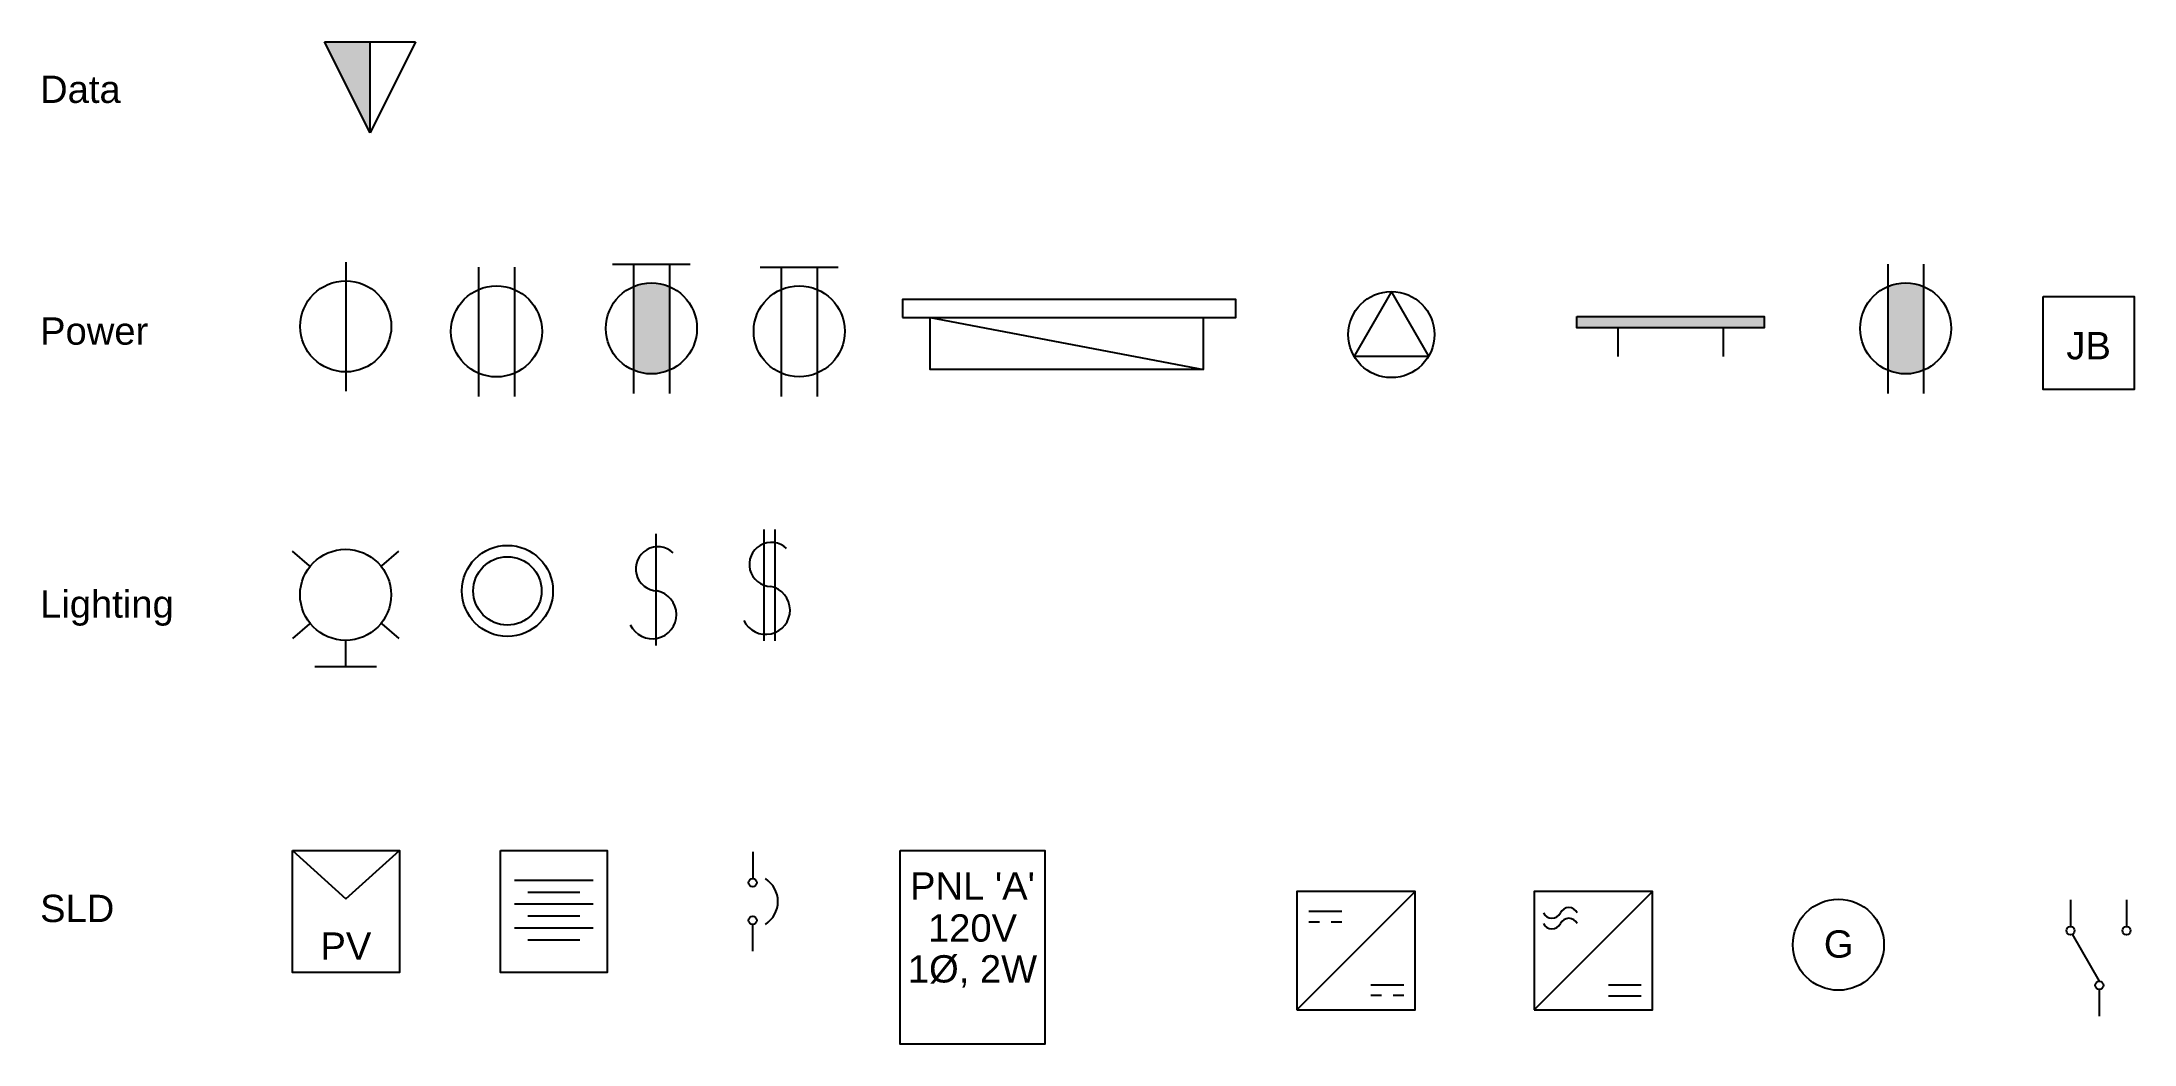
# Model space of a CAD drawing. Header units: millimetres. Extents: x 33 to 262, y 9 to 119.
import ezdxf
from ezdxf.enums import TextEntityAlignment as Align

# ---------------------------------------------------------------- set-up
doc = ezdxf.new("R2010")
doc.units = ezdxf.units.MM
doc.styles.add('Arial_3', font='ARIALUNI.ttf', dxfattribs={"height": 3})

# ---------------------------------------------------------------- blocks, each defined once
blk = doc.blocks.new('light')
for radius in [5, 3.75]:
    blk.add_circle((8.6, 7.19), radius)
blk = doc.blocks.new('sconce')
at = {"color": 0}
for p, q in [((6.06, 11.42), (4.17, 13.01)), ((13.97, 11.42), (15.86, 13.01)), ((6.06, 5.03), (4.17, 3.45)), ((13.97, 5.03), (15.86, 3.45)), ((10.01, 3.28), (10.01, 0.32)), ((6.63, 0.36), (13.4, 0.36))]:
    blk.add_line(p, q, dxfattribs=at)
blk.add_circle((10.01, 8.23), 5)
blk = doc.blocks.new('single recp')
blk.add_line((6.73, 14.54), (6.73, 0.34))
blk.add_circle((6.73, 7.47), 5)
blk = doc.blocks.new('double recp')
for p, q in [((3.48, 12.8), (3.48, -1.41)), ((7.42, 12.8), (7.42, -1.41))]:
    blk.add_line(p, q)
blk.add_circle((5.45, 5.74), 5)
blk = doc.blocks.new('gfci recp')
at = {"linetype": 'Continuous'}
h = blk.add_hatch(color=256, dxfattribs=at)
h.dxf.hatch_style = 1
h.paths.add_polyline_path([(6.6, 10.74, 0.205529), (2.66, 10.74), (2.66, 1.55, 0.205529), (6.6, 1.55)])
for p, q in [((0.36, 13.18), (8.9, 13.18)), ((2.66, 13.2), (2.66, -1.01)), ((6.6, 13.2), (6.6, -1.01))]:
    blk.add_line(p, q)
blk.add_circle((4.63, 6.14), 5)
blk = doc.blocks.new('counter recp')
for p, q in [((-0.22, 13.82), (8.32, 13.82)), ((2.08, 13.83), (2.08, -0.37)), ((6.02, 13.83), (6.02, -0.37))]:
    blk.add_line(p, q)
blk.add_circle((4.05, 6.78), 5)
blk = doc.blocks.new('single switch')
at = {"color": 0}
blk.add_line((3.46, 12.46), (3.46, 0.2), dxfattribs=at)
for centre, radius, start, end in [((3.69, 8.61), 2.42, 46.1607, 268.4491), ((3.08, 3.58), 2.66, 205.1061, 78.1517)]:
    blk.add_arc(centre, radius, start, end)
blk = doc.blocks.new('double switch')
at = {"color": 0}
for p, q in [((2.06, 12.57), (2.06, 0.32)), ((3.29, 12.57), (3.29, 0.32))]:
    blk.add_line(p, q, dxfattribs=at)
for centre, radius, start, end in [((2.89, 8.72), 2.42, 46.1607, 268.4491), ((2.28, 3.7), 2.66, 205.1061, 78.1517)]:
    blk.add_arc(centre, radius, start, end)
blk = doc.blocks.new('panel')
at = {"color": 0}
for points in [[(-2.21, 7.34), (34.37, 7.34), (34.37, 9.35), (-2.21, 9.35)], [(0.8, 7.34), (30.8, 7.34), (30.8, 1.65), (0.8, 1.65)]]:
    blk.add_lwpolyline(points, close=True, dxfattribs=at)
blk = doc.blocks.new('ground bar')
h = blk.add_hatch(color=0)
h.dxf.hatch_style = 1
h.paths.add_polyline_path([(10.3, 0), (10.3, 1.25), (-10.3, 1.25), (-10.3, 0)])
at = {"color": 0}
for p, q in [((-5.8, 0), (-5.8, -3.15)), ((5.8, 0), (5.8, -3.15))]:
    blk.add_line(p, q, dxfattribs=at)
blk.add_lwpolyline([(-10.3, 1.25), (10.3, 1.25), (10.3, 0), (-10.3, 0)], close=True, dxfattribs=at)
blk = doc.blocks.new('rectifier')
at = {"color": 0}
for p, q in [((-6.5, -6.5), (6.5, 6.5)), ((1.65, -3.75), (5.26, -3.75)), ((1.65, -4.99), (5.26, -4.99))]:
    blk.add_line(p, q, dxfattribs=at)
blk.add_lwpolyline([(-6.5, -6.5), (6.5, -6.5), (6.5, 6.5), (-6.5, 6.5)], close=True, dxfattribs=at)
for centre, start, end in [((-2.69, 3.69), 25.8453, 154.1547), ((-4.55, 4.59), 205.8453, 334.1547), ((-4.55, 3.41), 205.8453, 334.1547), ((-2.69, 2.51), 25.8453, 154.1547)]:
    blk.add_arc(centre, 1.03, start, end, dxfattribs=at)
blk = doc.blocks.new('charge controller')
at = {"color": 0}
for p, q in [((-6.5, -6.5), (6.5, 6.5)), ((-5.16, 4.31), (-1.54, 4.31)), ((-5.16, 3.16), (-3.98, 3.16)), ((-2.72, 3.16), (-1.54, 3.16)), ((1.65, -3.75), (5.26, -3.75)), ((1.65, -4.89), (2.83, -4.89)), ((4.09, -4.89), (5.26, -4.89))]:
    blk.add_line(p, q, dxfattribs=at)
blk.add_lwpolyline([(-6.5, -6.5), (6.5, -6.5), (6.5, 6.5), (-6.5, 6.5)], close=True, dxfattribs=at)
blk = doc.blocks.new('panel A')
at = {"color": 0}
blk.add_lwpolyline([(-7.96, 21.28), (7.96, 21.28), (7.96, 0), (-7.96, 0)], close=True, dxfattribs=at)
at = {"color": 0, "style": 'Arial_3'}
for s, p in [("PNL 'A'", (0, 15.88)), ('120V', (0, 11.26)), ('1Ø, 2W', (0, 6.77))]:
    blk.add_text(s, height=3, dxfattribs=at).set_placement(p, align=Align.CENTER)
blk = doc.blocks.new('disconnect')
at = {"color": 0}
for p, q in [((0.22, 5.46), (0.22, 2.51)), ((0.22, -5.46), (0.22, -2.51))]:
    blk.add_line(p, q, dxfattribs=at)
for centre in [(0.22, 2.07), (0.22, -2.07)]:
    blk.add_circle(centre, 0.449, dxfattribs=at)
blk.add_arc((0, 0), 2.99, 302.8662, 57.1338, dxfattribs=at)
blk = doc.blocks.new('battery')
at = {"color": 0}
for p, q in [((4.32, 2.63), (-4.32, 2.63)), ((4.32, 0), (-4.32, 0)), ((2.86, 1.31), (-2.86, 1.31)), ((2.86, -1.31), (-2.86, -1.31)), ((4.32, -2.63), (-4.32, -2.63)), ((2.86, -3.94), (-2.86, -3.94))]:
    blk.add_line(p, q, dxfattribs=at)
blk.add_lwpolyline([(-5.87, 5.91), (5.87, 5.91), (5.87, -7.48), (-5.87, -7.48)], close=True, dxfattribs=at)
blk = doc.blocks.new('pv')
at = {"color": 0}
for p, q in [((-5.87, 6.7), (0, 1.38)), ((0, 1.38), (5.87, 6.7))]:
    blk.add_line(p, q, dxfattribs=at)
blk.add_lwpolyline([(-5.87, 6.7), (5.87, 6.7), (5.87, -6.7), (-5.87, -6.7)], close=True, dxfattribs=at)
at = {"color": 0, "style": 'Arial_3'}
blk.add_text('PV', height=3, dxfattribs=at).set_placement((0, -5.3), align=Align.CENTER)
blk = doc.blocks.new('gfci')
at = {"linetype": 'Continuous'}
h = blk.add_hatch(color=256, dxfattribs=at)
h.dxf.hatch_style = 1
h.paths.add_polyline_path([(3.94, 11.75, 0.205529), (0, 11.75), (0, 2.56, 0.205529), (3.94, 2.56)])
for p, q in [((0, 14.2), (0, 0)), ((3.94, 14.2), (3.94, 0))]:
    blk.add_line(p, q)
blk.add_circle((1.97, 7.15), 5)
blk = doc.blocks.new('mechanical power')
at = {"color": 0}
for p, q in [((0, 9.47), (-4.1, 2.37)), ((4.1, 2.37), (0, 9.47)), ((-4.1, 2.37), (4.1, 2.37))]:
    blk.add_line(p, q, dxfattribs=at)
blk.add_circle((0, 4.73), 4.73, dxfattribs=at)
blk = doc.blocks.new('data')
h = blk.add_hatch(color=0)
h.dxf.hatch_style = 1
h.paths.add_polyline_path([(0, 10), (-5, 10), (0, 0)])
at = {"color": 0}
for p, q in [((0, 0), (-5, 10)), ((-5, 10), (5, 10)), ((5, 10), (0, 0)), ((0, 0), (0, 10))]:
    blk.add_line(p, q, dxfattribs=at)
blk = doc.blocks.new('generator')
blk.add_circle((0, -5), 5)
at = {"color": 0, "insert": (-1.6, -3.42), "char_height": 3, "attachment_point": 1, "style": 'Arial_3'}
blk.add_mtext_dynamic_manual_height_columns('G', width=8.054, gutter_width=15, heights=[0], dxfattribs=at)
blk = doc.blocks.new('2 way switch')
at = {"color": 0}
for p, q in [((-3.17, 12.79), (-3.17, 9.85)), ((2.98, 12.79), (2.98, 9.85)), ((0, 3.84), (-2.95, 9.01)), ((0, 0), (0, 2.94))]:
    blk.add_line(p, q, dxfattribs=at)
for centre in [(-3.17, 9.4), (2.98, 9.4), (0, 3.39)]:
    blk.add_circle(centre, 0.449, dxfattribs=at)
blk = doc.blocks.new('junction box')
at = {"color": 0}
blk.add_lwpolyline([(0, 10.22), (10, 10.22), (10, 0), (0, 0)], close=True, dxfattribs=at)
at = {"color": 0, "insert": (5, 4.8), "char_height": 3, "attachment_point": 5, "style": 'Arial_3'}
blk.add_mtext_dynamic_manual_height_columns('{\\fArial Unicode MS|b0|i0|c134|p34;JB}', width=10, gutter_width=15, heights=[0], dxfattribs=at)

msp = doc.modelspace()

# ---------------------------------------------------------------- linework, layer by layer
at = {"color": 0}
msp.add_line((130.06, 88.68), (160.06, 82.99), dxfattribs=at)

# ---------------------------------------------------------------- block references
for name, p in [('data', (68.55, 108.98)), ('single recp', (59.15, 80.25)), ('double recp', (76.99, 81.43)), ('gfci recp', (94.82, 81.36)), ('counter recp', (111.63, 80.4)), ('gfci', (235.22, 80.35)), ('panel', (129.25, 81.34)), ('mechanical power', (180.71, 82.09)), ('junction box', (252.28, 80.78)), ('ground bar', (211.36, 87.55)), ('single switch', (96.46, 52.48)), ('double switch', (109.73, 52.85)), ('sconce', (55.86, 50)), ('light', (75.04, 51.47)), ('pv', (65.9, 23.44)), ('battery', (88.74, 24.23)), ('disconnect', (110.35, 24.54)), ('panel A', (134.71, 8.87)), ('charge controller', (176.81, 19.15)), ('rectifier', (202.89, 19.15)), ('generator', (229.8, 24.79)), ('2 way switch', (258.46, 11.94))]:
    msp.add_blockref(name, p, dxfattribs=at)

# ---------------------------------------------------------------- texts
at = {"color": 0, "style": 'Arial_3'}
for s, p in [('Data', (32.32, 112.27)), ('Power', (32.32, 85.71)), ('Lighting', (32.32, 55.72)), ('SLD', (32.32, 22.28))]:
    msp.add_text(s, height=3, dxfattribs=at).set_placement(p)

doc.saveas('drawing.dxf')
